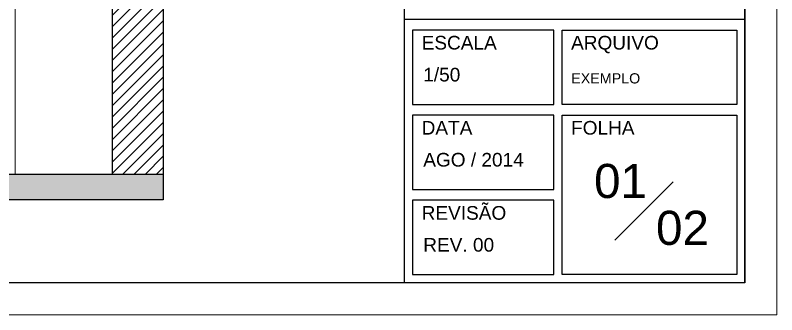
# Model space of a CAD drawing. Extents: x 126968 to 132038, y -1805 to 3860.
# Drawn here: x 131540.3 to 131838.9, y -1616.1 to -1498.9 of the extents above; entities that cross this region are included whole.
import ezdxf

# ---------------------------------------------------------------- set-up
doc = ezdxf.new("R2010")
doc.units = 0
doc.header["$MEASUREMENT"] = 0
for name, color, linetype in [('ARQ-CARIMBO', 1, 'CONTINUOUS'), ('PENA01', 1, 'CONTINUOUS'), ('PENA02', 2, 'CONTINUOUS'), ('PENA03', 3, 'CONTINUOUS'), ('PENA04', 4, 'CONTINUOUS'), ('Pena05', 5, 'CONTINUOUS'), ('PENA06', 6, 'CONTINUOUS')]:
    doc.layers.add(name, color=color, linetype=linetype)
for name, color, linetype, lineweight in [('PENA 02', 2, 'CONTINUOUS', 9), ('PENA 03', 3, 'CONTINUOUS', 15), ('PENA 05', 5, 'CONTINUOUS', 25)]:
    doc.layers.add(name, color=color, linetype=linetype, lineweight=lineweight)
doc.styles.add('Arial', font='arial.ttf', dxfattribs={"height": 0.3125})

msp = doc.modelspace()

# ---------------------------------------------------------------- hatches: boundary and pattern name
at = {"layer": 'PENA06'}
h = msp.add_hatch(dxfattribs=at)
h.set_pattern_fill('AR-CONC', color=256, scale=2.5)
h.set_pattern_definition([(50, (91234.519, -6535.986), (17.9315046, -1.5688034), [1.875, -20.625]), (355, (91234.519, -6535.986), (-3.468783, 18.804803), [1.5, -16.5]), (100.451444, (91236.013, -6536.117), (14.462721, 17.236), [1.593505, -17.528553]), (46.1842, (91234.52, -6530.986), (26.681033, -4.137982), [2.8125, -30.9375]), (96.635635, (91236.742, -6531.33), (23.366549, 24.352965), [2.390259, -26.292844]), (351.184164, (91234.52, -6530.986), (23.366549, 24.352965), [2.25, -24.75]), (21, (91237.019, -6532.236), (14.9226763, -10.065472), [1.875, -20.625]), (326, (91237.019, -6532.236), (6.082883, 18.128751), [1.5, -16.5]), (71.451445, (91238.262, -6533.075), (21.0055594, 8.063279), [1.593505, -17.528553]), (37.5, (91234.519, -6535.986), (0.3039964, 8.3223463), [0, -16.3, 0, -16.75, 0, -16.5625]), (7.5, (91234.519, -6535.986), (6.5767384, 9.8602928), [0, -9.55, 0, -15.925, 0, -6.3125]), (327.5, (91228.944, -6535.986), (13.3455609, -0.5638718), [0, -6.25, 0, -19.5, 0, -25.875]), (317.5, (91226.444, -6535.986), (14.5796542, 2.5026246), [0, -8.125, 0, -12.95, 0, -18.375])])
h.paths.add_polyline_path([(131598.26, -1561.192), (131228.26, -1561.192), (131228.26, -1571.192), (131598.26, -1571.192)])
h.paths.add_polyline_path([(131598.26, -1301.192), (131228.26, -1301.192), (131228.26, -1311.192), (131578.26, -1311.192), (131578.26, -1341.192), (131598.26, -1341.192)])
h = msp.add_hatch(dxfattribs=at)
h.set_pattern_fill('ANSI31', color=256, scale=25)
h.set_pattern_definition([(45, (91234.519, -6535.9858), (-2.2097087, 2.2097087), [])])
h.paths.add_polyline_path([(131598.26, -1451.192), (131578.26, -1451.192), (131578.26, -1561.192), (131598.26, -1561.192)])
h.paths.add_polyline_path([(131238.26, -1311.192), (131228.26, -1311.192), (131228.26, -1561.192), (131238.26, -1561.192)])
h.paths.add_polyline_path([(131173.74, -1334.327), (131261.002, -1334.327), (131261.002, -1318.494), (131173.74, -1318.494)], flags=9)
h.paths.add_polyline_path([(131150.686, -1393.818), (131237.948, -1393.818), (131237.948, -1377.985), (131150.686, -1377.985)], flags=9)
h.paths.add_polyline_path([(131152.568, -1423.882), (131232.449, -1423.882), (131232.449, -1408.049), (131152.568, -1408.049)], flags=9)

# ---------------------------------------------------------------- linework, layer by layer
at = {"layer": 'PENA 02', "linetype": 'Continuous'}
msp.add_line((131540.26, -1346.192), (131540.26, -1561.192), dxfattribs=at)
at = {"layer": 'PENA 03'}
msp.add_lwpolyline([(131096.412, -1616.131), (131838.912, -1616.131), (131838.912, -1091.131), (131096.412, -1091.131)], close=True, dxfattribs=at)
at = {"layer": 'PENA 05'}
for p, q in [((131692.819, -1106.849), (131692.819, -1603.631)), ((131826.412, -1603.631), (131826.412, -1106.849))]:
    msp.add_line(p, q, dxfattribs=at)
msp.add_lwpolyline([(131138.912, -1103.631), (131826.412, -1103.631), (131826.412, -1603.631), (131138.912, -1603.631)], close=True, dxfattribs=at)
at = {"layer": 'PENA01'}
for points in [[(131751.456, -1504.669), (131696.09, -1504.669), (131696.09, -1533.79), (131751.456, -1533.79)], [(131754.695, -1504.669), (131823.206, -1504.669), (131823.206, -1533.79), (131754.695, -1533.79)], [(131751.456, -1537.986), (131696.09, -1537.986), (131696.09, -1567.107), (131751.456, -1567.107)], [(131754.695, -1537.986), (131823.206, -1537.986), (131823.206, -1600.424), (131754.695, -1600.424)], [(131751.456, -1571.303), (131696.09, -1571.303), (131696.09, -1600.424), (131751.456, -1600.424)]]:
    msp.add_lwpolyline(points, close=True, dxfattribs=at)
at = {"layer": 'PENA03', "color": 3}
msp.add_line((131775.365, -1586.99), (131798.268, -1564.087), dxfattribs=at)
at = {"layer": 'Pena05', "color": 5}
msp.add_line((131826.412, -1500.473), (131692.819, -1500.473), dxfattribs=at)
at = {"layer": 'PENA06'}
for p, q in [((131578.26, -1451.192), (131578.26, -1561.192)), ((131598.26, -1451.192), (131598.26, -1571.192)), ((131598.26, -1561.192), (131228.26, -1561.192)), ((131598.26, -1571.192), (131228.26, -1571.192))]:
    msp.add_line(p, q, dxfattribs=at)

# ---------------------------------------------------------------- texts
at = {"layer": 'ARQ-CARIMBO', "insert": (131758.299, -1521.572), "char_height": 4.00781, "width": 288.55301, "attachment_point": 1, "style": 'Arial'}
msp.add_mtext('{\\fArial|b0|i0|c0|p34;EXEMPLO}', dxfattribs=at)
at = {"layer": 'PENA02', "color": 2, "style": 'Arial'}
for s, p in [('ESCALA', (131699.638, -1512.289)), ('ARQUIVO', (131758.242, -1512.289)), ('DATA', (131699.638, -1545.606)), ('FOLHA', (131758.242, -1545.606)), ('REVISÃO', (131699.638, -1578.923))]:
    msp.add_text(s, height=5.3438, dxfattribs=at).set_placement(p)
at = {"layer": 'PENA03', "color": 3, "style": 'Arial'}
for s, p in [('1/50', (131700.275, -1524.793)), ('AGO / 2014', (131700.275, -1558.11)), ('REV. 00', (131700.275, -1591.427))]:
    msp.add_text(s, height=5.3438, dxfattribs=at).set_placement(p)
at = {"layer": 'PENA04', "color": 4, "style": 'Arial'}
for s, p in [('01', (131767.259, -1570.43)), ('02', (131791.551, -1588.785))]:
    msp.add_text(s, height=13.3594, dxfattribs=at).set_placement(p)

doc.saveas('drawing.dxf')
